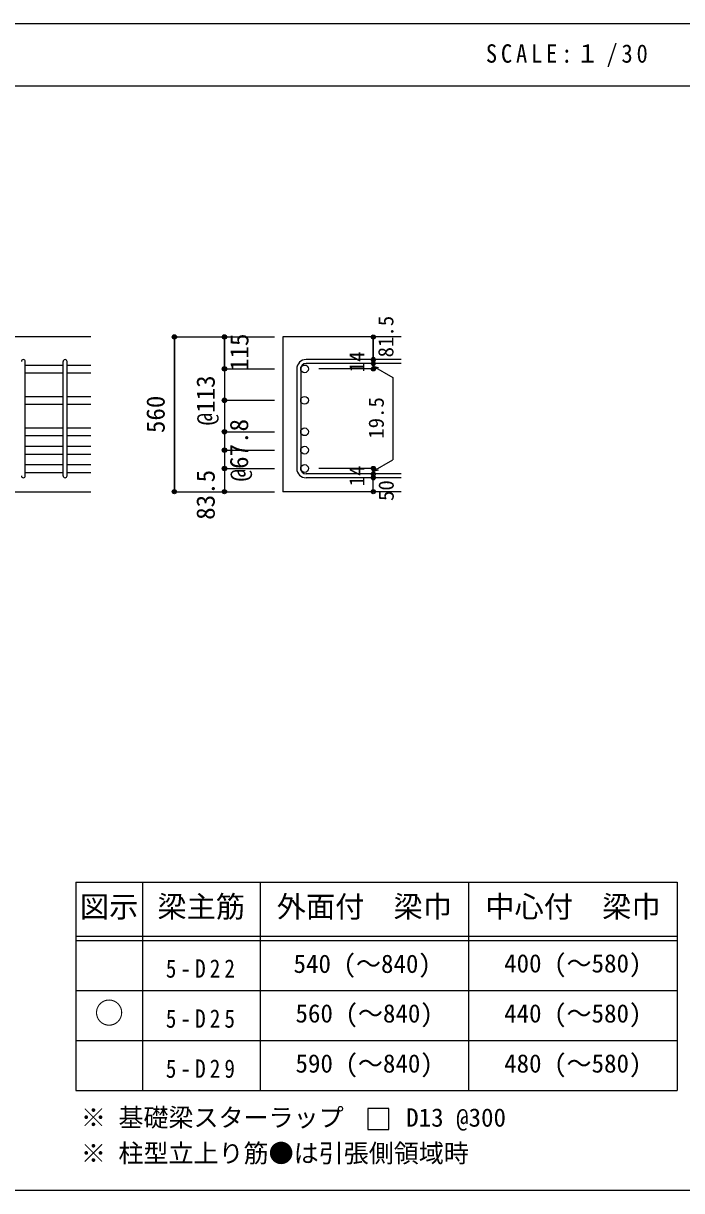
# Model space of a CAD drawing. Units: millimetres at full size, sheet at 1:30, with parts at other scales. Extents: x -5973 to 5954, y -4195 to 4201.
# Drawn here: x 1259 to 3626, y 3 to 4201 of the extents above; entities that cross this region are included whole.
import ezdxf
from ezdxf.enums import TextEntityAlignment as Align

# ---------------------------------------------------------------- set-up
doc = ezdxf.new("R2010")
doc.units = ezdxf.units.MM
doc.header["$LTSCALE"] = 30
doc.header["$PDMODE"] = 32
doc.header["$PDSIZE"] = 15
for name, color, linetype in [('0-1_躯体線', 2, 'Continuous'), ('0-5_基礎梁筋', 7, 'Continuous'), ('0-6_スタラップ筋', 7, 'Continuous'), ('0-D_寸法', 4, 'Continuous'), ('6-7_文字', 7, 'Continuous'), ('6-E_枠', 7, 'Continuous'), ('F-0_枠', 6, 'Continuous')]:
    doc.layers.add(name, color=color, linetype=linetype)
doc.styles.add('ＭＳ ゴシック', font='')
doc.styles.get('ＭＳ ゴシック').set_extended_font_data('MS Gothic')

msp = doc.modelspace()

# ---------------------------------------------------------------- linework, layer by layer
at = {"layer": '0-1_躯体線'}
for p, q in [((1502.44, 3073.3), (2.44, 3073.3)), ((2617.44, 3073.3), (2192.44, 3073.3)), ((2192.44, 3073.3), (2192.44, 2516.8)), ((1102.44, 2516.8), (1502.44, 2516.8)), ((2617.44, 2516.8), (2192.44, 2516.8))]:
    msp.add_line(p, q, dxfattribs=at)
at = {"layer": '0-5_基礎梁筋'}
for p, q in [((1266.44, 2972.37), (1402.44, 2972.37)), ((1266.44, 2944.37), (1402.44, 2944.37)), ((1416.44, 2972.37), (1502.44, 2972.37)), ((1416.44, 2944.37), (1502.44, 2944.37)), ((1266.44, 2859.33), (1402.44, 2859.33)), ((1416.44, 2859.33), (1502.44, 2859.33)), ((1266.44, 2831.33), (1402.44, 2831.33)), ((1416.44, 2831.33), (1502.44, 2831.33)), ((1266.44, 2746.3), (1402.44, 2746.3)), ((1416.44, 2746.3), (1502.44, 2746.3)), ((1266.44, 2718.3), (1402.44, 2718.3)), ((1416.44, 2718.3), (1502.44, 2718.3)), ((1266.44, 2680.3), (1402.44, 2680.3)), ((1266.44, 2652.3), (1402.44, 2652.3)), ((1416.44, 2680.3), (1502.44, 2680.3)), ((1416.44, 2652.3), (1502.44, 2652.3)), ((1266.44, 2614.3), (1402.44, 2614.3)), ((1416.44, 2614.3), (1502.44, 2614.3)), ((1266.44, 2586.3), (1402.44, 2586.3)), ((1416.44, 2586.3), (1502.44, 2586.3))]:
    msp.add_line(p, q, dxfattribs=at)
at = {"layer": '0-5_基礎梁筋', "color": 3}
for centre in [(2270.44, 2958.37), (2270.44, 2845.33), (2270.44, 2732.3), (2270.44, 2666.3), (2270.44, 2600.3)]:
    msp.add_circle(centre, 14, dxfattribs=at)
at = {"layer": '0-6_スタラップ筋'}
for p, q in [((1266.44, 2573.8), (1266.44, 2984.87)), ((1402.44, 2573.8), (1402.44, 2984.87)), ((1416.44, 2573.8), (1416.44, 2984.87)), ((2617.44, 2991.87), (2275.94, 2991.87)), ((2242.44, 2958.37), (2242.44, 2600.3)), ((2256.44, 2958.37), (2256.44, 2600.3)), ((2617.44, 2977.87), (2275.94, 2977.87)), ((2617.44, 2580.8), (2275.94, 2580.8)), ((2617.44, 2566.8), (2275.94, 2566.8))]:
    msp.add_line(p, q, dxfattribs=at)
for centre, radius, start, end in [((1259.44, 2984.87), 7, 0, 180), ((1409.44, 2984.87), 7, 0, 180), ((2275.94, 2958.37), 33.5, 90, 180), ((2275.94, 2958.37), 19.5, 90, 180), ((1259.44, 2573.8), 7, 180, 0), ((1409.44, 2573.8), 7, 180, 0), ((2275.94, 2600.3), 33.5, 180, 270), ((2275.94, 2600.3), 19.5, 180, 270)]:
    msp.add_arc(centre, radius, start, end, dxfattribs=at)
at = {"layer": '0-D_寸法'}
for p, q in [((1802.44, 3073.3), (1802.44, 2516.8)), ((1802.44, 3073.3), (1982.44, 3073.3)), ((1802.44, 3073.3), (1982.44, 3073.3)), ((1802.44, 2516.8), (1802.44, 3073.3)), ((1982.44, 2958.37), (1982.44, 3073.3)), ((1982.44, 3073.3), (2162.44, 3073.3)), ((1982.44, 3073.3), (2162.44, 3073.3)), ((1982.44, 3073.3), (1982.44, 2958.37)), ((2517.44, 2977.87), (2517.44, 2991.87)), ((1982.44, 2958.37), (2162.44, 2958.37)), ((1982.44, 2958.37), (2162.44, 2958.37)), ((1982.44, 2958.37), (1982.44, 2809.3)), ((1982.44, 2958.37), (1982.44, 2728.83)), ((2517.44, 2958.37), (2321.35, 2958.37)), ((2517.44, 2977.87), (2517.44, 2958.37)), ((2517.44, 2968.12), (2536.76, 2962.94)), ((2517.44, 2968.12), (2587.5, 2927.67)), ((2587.5, 2927.67), (2587.5, 2631)), ((1982.44, 2845.33), (2162.44, 2845.33)), ((1982.44, 2732.3), (2162.44, 2732.3)), ((1982.44, 2666.3), (2162.44, 2666.3)), ((2517.44, 2590.55), (2587.5, 2631)), ((1982.44, 2600.3), (2162.44, 2600.3)), ((2517.44, 2600.3), (2321.35, 2600.3)), ((2517.44, 2580.8), (2517.44, 2600.3)), ((2517.44, 2590.55), (2536.76, 2595.73)), ((2517.44, 2566.8), (2517.44, 2580.8)), ((2517.44, 2516.8), (2517.44, 2566.8)), ((1802.44, 2516.8), (1982.44, 2516.8)), ((1982.44, 2516.8), (2162.44, 2516.8))]:
    msp.add_line(p, q, dxfattribs=at)
for points in [[(2517.44, 3073.3), (2517.44, 2991.87), (2517.44, 3073.3)], [(1982.44, 2728.83), (1982.44, 2600.3), (1982.44, 2516.8)]]:
    msp.add_lwpolyline(points, dxfattribs=at)
for centre, radius in [((1802.44, 3073.3), 8), ((1802.44, 3073.3), 7.2), ((1802.44, 3073.3), 6.4), ((1802.44, 3073.3), 5.6), ((1802.44, 3073.3), 4.8), ((1802.44, 3073.3), 4), ((1802.44, 3073.3), 3.2), ((1802.44, 3073.3), 2.4), ((1802.44, 3073.3), 1.6), ((1802.44, 3073.3), 0.8), ((1982.44, 3073.3), 8), ((1982.44, 3073.3), 7.2), ((1982.44, 3073.3), 6.4), ((1982.44, 3073.3), 5.6), ((1982.44, 3073.3), 4.8), ((1982.44, 3073.3), 4), ((1982.44, 3073.3), 3.2), ((1982.44, 3073.3), 2.4), ((1982.44, 3073.3), 1.6), ((1982.44, 3073.3), 0.8), ((2517.44, 3073.3), 4), ((2517.44, 3073.3), 3.6), ((2517.44, 3073.3), 3.2), ((2517.44, 3073.3), 2.8), ((2517.44, 3073.3), 2.4), ((2517.44, 3073.3), 2), ((2517.44, 3073.3), 1.6), ((2517.44, 3073.3), 1.2), ((2517.44, 3073.3), 0.8), ((2517.44, 3073.3), 0.4), ((2517.44, 2991.87), 4), ((2517.44, 2977.87), 4), ((2517.44, 2991.87), 3.6), ((2517.44, 2977.87), 3.6), ((2517.44, 2991.87), 3.2), ((2517.44, 2977.87), 3.2), ((2517.44, 2991.87), 2.8), ((2517.44, 2991.87), 2.4), ((2517.44, 2991.87), 2), ((2517.44, 2991.87), 1.6), ((2517.44, 2991.87), 1.2), ((2517.44, 2991.87), 0.8), ((2517.44, 2991.87), 0.4), ((1982.44, 2958.37), 8), ((1982.44, 2958.37), 7.2), ((1982.44, 2958.37), 6.4), ((1982.44, 2958.37), 5.6), ((1982.44, 2958.37), 4.8), ((1982.44, 2958.37), 4), ((1982.44, 2958.37), 3.2), ((1982.44, 2958.37), 2.4), ((1982.44, 2958.37), 1.6), ((1982.44, 2958.37), 0.8), ((2517.44, 2958.37), 4), ((2517.44, 2958.37), 3.6), ((2517.44, 2958.37), 3.2), ((2517.44, 2977.87), 2.8), ((2517.44, 2958.37), 2.8), ((2517.44, 2977.87), 2.4), ((2517.44, 2958.37), 2.4), ((2517.44, 2977.87), 2), ((2517.44, 2958.37), 2), ((2517.44, 2977.87), 1.6), ((2517.44, 2958.37), 1.6), ((2517.44, 2977.87), 1.2), ((2517.44, 2958.37), 1.2), ((2517.44, 2977.87), 0.8), ((2517.44, 2958.37), 0.8), ((2517.44, 2977.87), 0.4), ((2517.44, 2958.37), 0.4), ((1982.44, 2845.33), 8), ((1982.44, 2845.33), 7.2), ((1982.44, 2845.33), 6.4), ((1982.44, 2845.33), 5.6), ((1982.44, 2845.33), 4.8), ((1982.44, 2845.33), 4), ((1982.44, 2845.33), 3.2), ((1982.44, 2845.33), 2.4), ((1982.44, 2845.33), 1.6), ((1982.44, 2845.33), 0.8), ((1982.44, 2732.3), 8), ((1982.44, 2732.3), 7.2), ((1982.44, 2732.3), 6.4), ((1982.44, 2732.3), 5.6), ((1982.44, 2732.3), 4.8), ((1982.44, 2732.3), 4), ((1982.44, 2732.3), 3.2), ((1982.44, 2732.3), 2.4), ((1982.44, 2732.3), 1.6), ((1982.44, 2732.3), 0.8), ((1982.44, 2666.3), 8), ((1982.44, 2666.3), 7.2), ((1982.44, 2666.3), 6.4), ((1982.44, 2666.3), 5.6), ((1982.44, 2666.3), 4.8), ((1982.44, 2666.3), 4), ((1982.44, 2666.3), 3.2), ((1982.44, 2666.3), 2.4), ((1982.44, 2666.3), 1.6), ((1982.44, 2666.3), 0.8), ((1982.44, 2600.3), 8), ((1982.44, 2600.3), 7.2), ((1982.44, 2600.3), 6.4), ((1982.44, 2600.3), 5.6), ((1982.44, 2600.3), 4.8), ((1982.44, 2600.3), 4), ((1982.44, 2600.3), 3.2), ((2517.44, 2600.3), 4), ((2517.44, 2600.3), 3.6), ((2517.44, 2600.3), 3.2), ((2517.44, 2600.3), 2.8), ((1982.44, 2600.3), 2.4), ((1982.44, 2600.3), 1.6), ((1982.44, 2600.3), 0.8), ((2517.44, 2580.8), 4), ((2517.44, 2566.8), 4), ((2517.44, 2580.8), 3.6), ((2517.44, 2566.8), 3.6), ((2517.44, 2580.8), 3.2), ((2517.44, 2566.8), 3.2), ((2517.44, 2580.8), 2.8), ((2517.44, 2566.8), 2.8), ((2517.44, 2600.3), 2.4), ((2517.44, 2580.8), 2.4), ((2517.44, 2566.8), 2.4), ((2517.44, 2600.3), 2), ((2517.44, 2580.8), 2), ((2517.44, 2566.8), 2), ((2517.44, 2600.3), 1.6), ((2517.44, 2580.8), 1.6), ((2517.44, 2566.8), 1.6), ((2517.44, 2600.3), 1.2), ((2517.44, 2580.8), 1.2), ((2517.44, 2566.8), 1.2), ((2517.44, 2600.3), 0.8), ((2517.44, 2580.8), 0.8), ((2517.44, 2566.8), 0.8), ((2517.44, 2600.3), 0.4), ((2517.44, 2580.8), 0.4), ((2517.44, 2566.8), 0.4), ((1802.44, 2516.8), 7.2), ((1802.44, 2516.8), 6.4), ((1802.44, 2516.8), 5.6), ((1802.44, 2516.8), 4.8), ((1802.44, 2516.8), 4), ((1802.44, 2516.8), 3.2), ((1802.44, 2516.8), 2.4), ((1982.44, 2516.8), 7.2), ((1982.44, 2516.8), 6.4), ((1982.44, 2516.8), 5.6), ((1982.44, 2516.8), 4.8), ((1982.44, 2516.8), 4), ((1982.44, 2516.8), 3.2), ((1982.44, 2516.8), 2.4), ((2517.44, 2516.8), 4), ((2517.44, 2516.8), 3.6), ((2517.44, 2516.8), 3.2), ((2517.44, 2516.8), 2.8), ((2517.44, 2516.8), 2.4), ((1802.44, 2516.8), 1.6), ((1802.44, 2516.8), 0.8), ((1982.44, 2516.8), 1.6), ((1982.44, 2516.8), 0.8), ((2517.44, 2516.8), 2), ((2517.44, 2516.8), 1.6), ((2517.44, 2516.8), 1.2), ((2517.44, 2516.8), 0.8), ((2517.44, 2516.8), 0.4)]:
    msp.add_circle(centre, radius, dxfattribs=at)
at = {"layer": '0-D_寸法', "color": 7}
for p in [(1802.44, 3073.3), (1982.44, 3073.3), (2517.44, 3073.3), (2517.44, 2991.87), (2517.44, 2977.87), (1982.44, 2958.37), (2517.44, 2958.37), (1982.44, 2845.33), (1982.44, 2732.3), (1982.44, 2666.3), (1982.44, 2600.3), (2517.44, 2600.3), (2517.44, 2600.3), (2517.44, 2580.8), (2517.44, 2566.8), (1802.44, 2516.8), (1982.44, 2516.8), (2517.44, 2516.8)]:
    msp.add_point(p, dxfattribs=at)
at = {"layer": '6-7_文字'}
msp.add_lwpolyline([(2497.89, 223.35), (2572.89, 223.35), (2572.89, 298.35), (2497.89, 298.35)], close=True, dxfattribs=at)
at = {"layer": '6-E_枠', "color": 3}
for p, q in [((1447.71, 1112.77), (1447.71, 362.77)), ((1447.71, 1112.77), (3610.24, 1112.77)), ((3610.24, 1112.77), (3610.24, 362.77)), ((1447.71, 362.77), (3610.24, 362.77))]:
    msp.add_line(p, q, dxfattribs=at)
at = {"layer": '6-E_枠'}
for p, q in [((1687.71, 1112.77), (1687.71, 362.77)), ((2110.24, 1112.77), (2110.24, 362.77)), ((2860.24, 1112.77), (2860.24, 362.77)), ((1447.71, 917.77), (3610.24, 917.77)), ((1447.71, 902.77), (3610.24, 902.77)), ((1447.71, 722.77), (3610.24, 722.77)), ((1447.71, 542.77), (3610.24, 542.77))]:
    msp.add_line(p, q, dxfattribs=at)
at = {"layer": 'F-0_枠'}
msp.add_line((-5972.88, 4201.15), (5954.1, 4201.15), dxfattribs=at)
at = {"layer": 'F-0_枠', "color": 2}
for p, q in [((-5972.88, 3976.15), (3723.6, 3976.15)), ((3723.6, 2.95), (-5972.88, 2.95))]:
    msp.add_line(p, q, dxfattribs=at)

# ---------------------------------------------------------------- texts
at = {"layer": '0-D_寸法', "style": 'ＭＳ ゴシック'}
for s, height, p in [('81.5', 54.99, (2606.33, 2999.71)), ('115', 65.98, (2088.54, 2950.75)), ('14', 54.99, (2502.21, 2946.44)), ('@113', 65.98, (1967.44, 2755.33)), ('560', 65.98, (1787.44, 2727.55)), ('19.5', 54.99, (2571.74, 2707.13)), ('@67.8', 65.98, (2087.44, 2553.8)), ('14', 54.99, (2502.18, 2536.12)), ('83.5', 65.98, (1967.28, 2415.58)), ('50', 54.99, (2607.44, 2483.3))]:
    msp.add_text(s, height=height, rotation=90, dxfattribs=at).set_placement(p, align=Align.BOTTOM_LEFT)
at = {"layer": '6-7_文字', "color": 2, "style": 'ＭＳ ゴシック'}
for s, p in [('図示', (1462.71, 962.77)), ('梁主筋', (1741.48, 962.77)), ('外面付\u3000梁巾', (2170.24, 962.77)), ('中心付\u3000梁巾', (2920.24, 962.77)), ('○', (1515.21, 580.27))]:
    msp.add_text(s, height=76.98, dxfattribs=at).set_placement(p, align=Align.BOTTOM_LEFT)
at = {"layer": '6-7_文字', "style": 'ＭＳ ゴシック'}
for s, p in [('540 (～840)', (2230.71, 766.27)), ('400 (～580)', (2987.74, 767.77)), ('560 (～840)', (2237.74, 587.77)), ('440 (～580)', (2987.74, 587.77)), ('590 (～840)', (2237.74, 407.77)), ('480 (～580)', (2987.74, 407.77)), ('※ 基礎梁スターラップ     D13 @300', (1466.27, 213.19)), ('※ 柱型立上り筋●は引張側領域時', (1466.27, 84.68))]:
    msp.add_text(s, height=65.98, dxfattribs=at).set_placement(p, align=Align.BOTTOM_LEFT)
at = {"layer": '6-7_文字', "color": 2, "insert": (2922.26, 4043.65), "char_height": 65.98, "attachment_point": 7, "style": 'ＭＳ ゴシック'}
msp.add_mtext('\\T1.34;\\W0.9;SCALE:１/30', dxfattribs=at)
at = {"layer": '6-7_文字', "char_height": 65.98, "attachment_point": 7, "style": 'ＭＳ ゴシック'}
for s, insert in [('\\T1.38;\\W0.85;5-D22', (1771.48, 767.77)), ('\\T1.38;\\W0.85;5-D25', (1771.48, 587.77)), ('\\T1.38;\\W0.85;5-D29', (1771.48, 407.77))]:
    msp.add_mtext(s, dxfattribs=dict(at, insert=insert))

doc.saveas('drawing.dxf')
